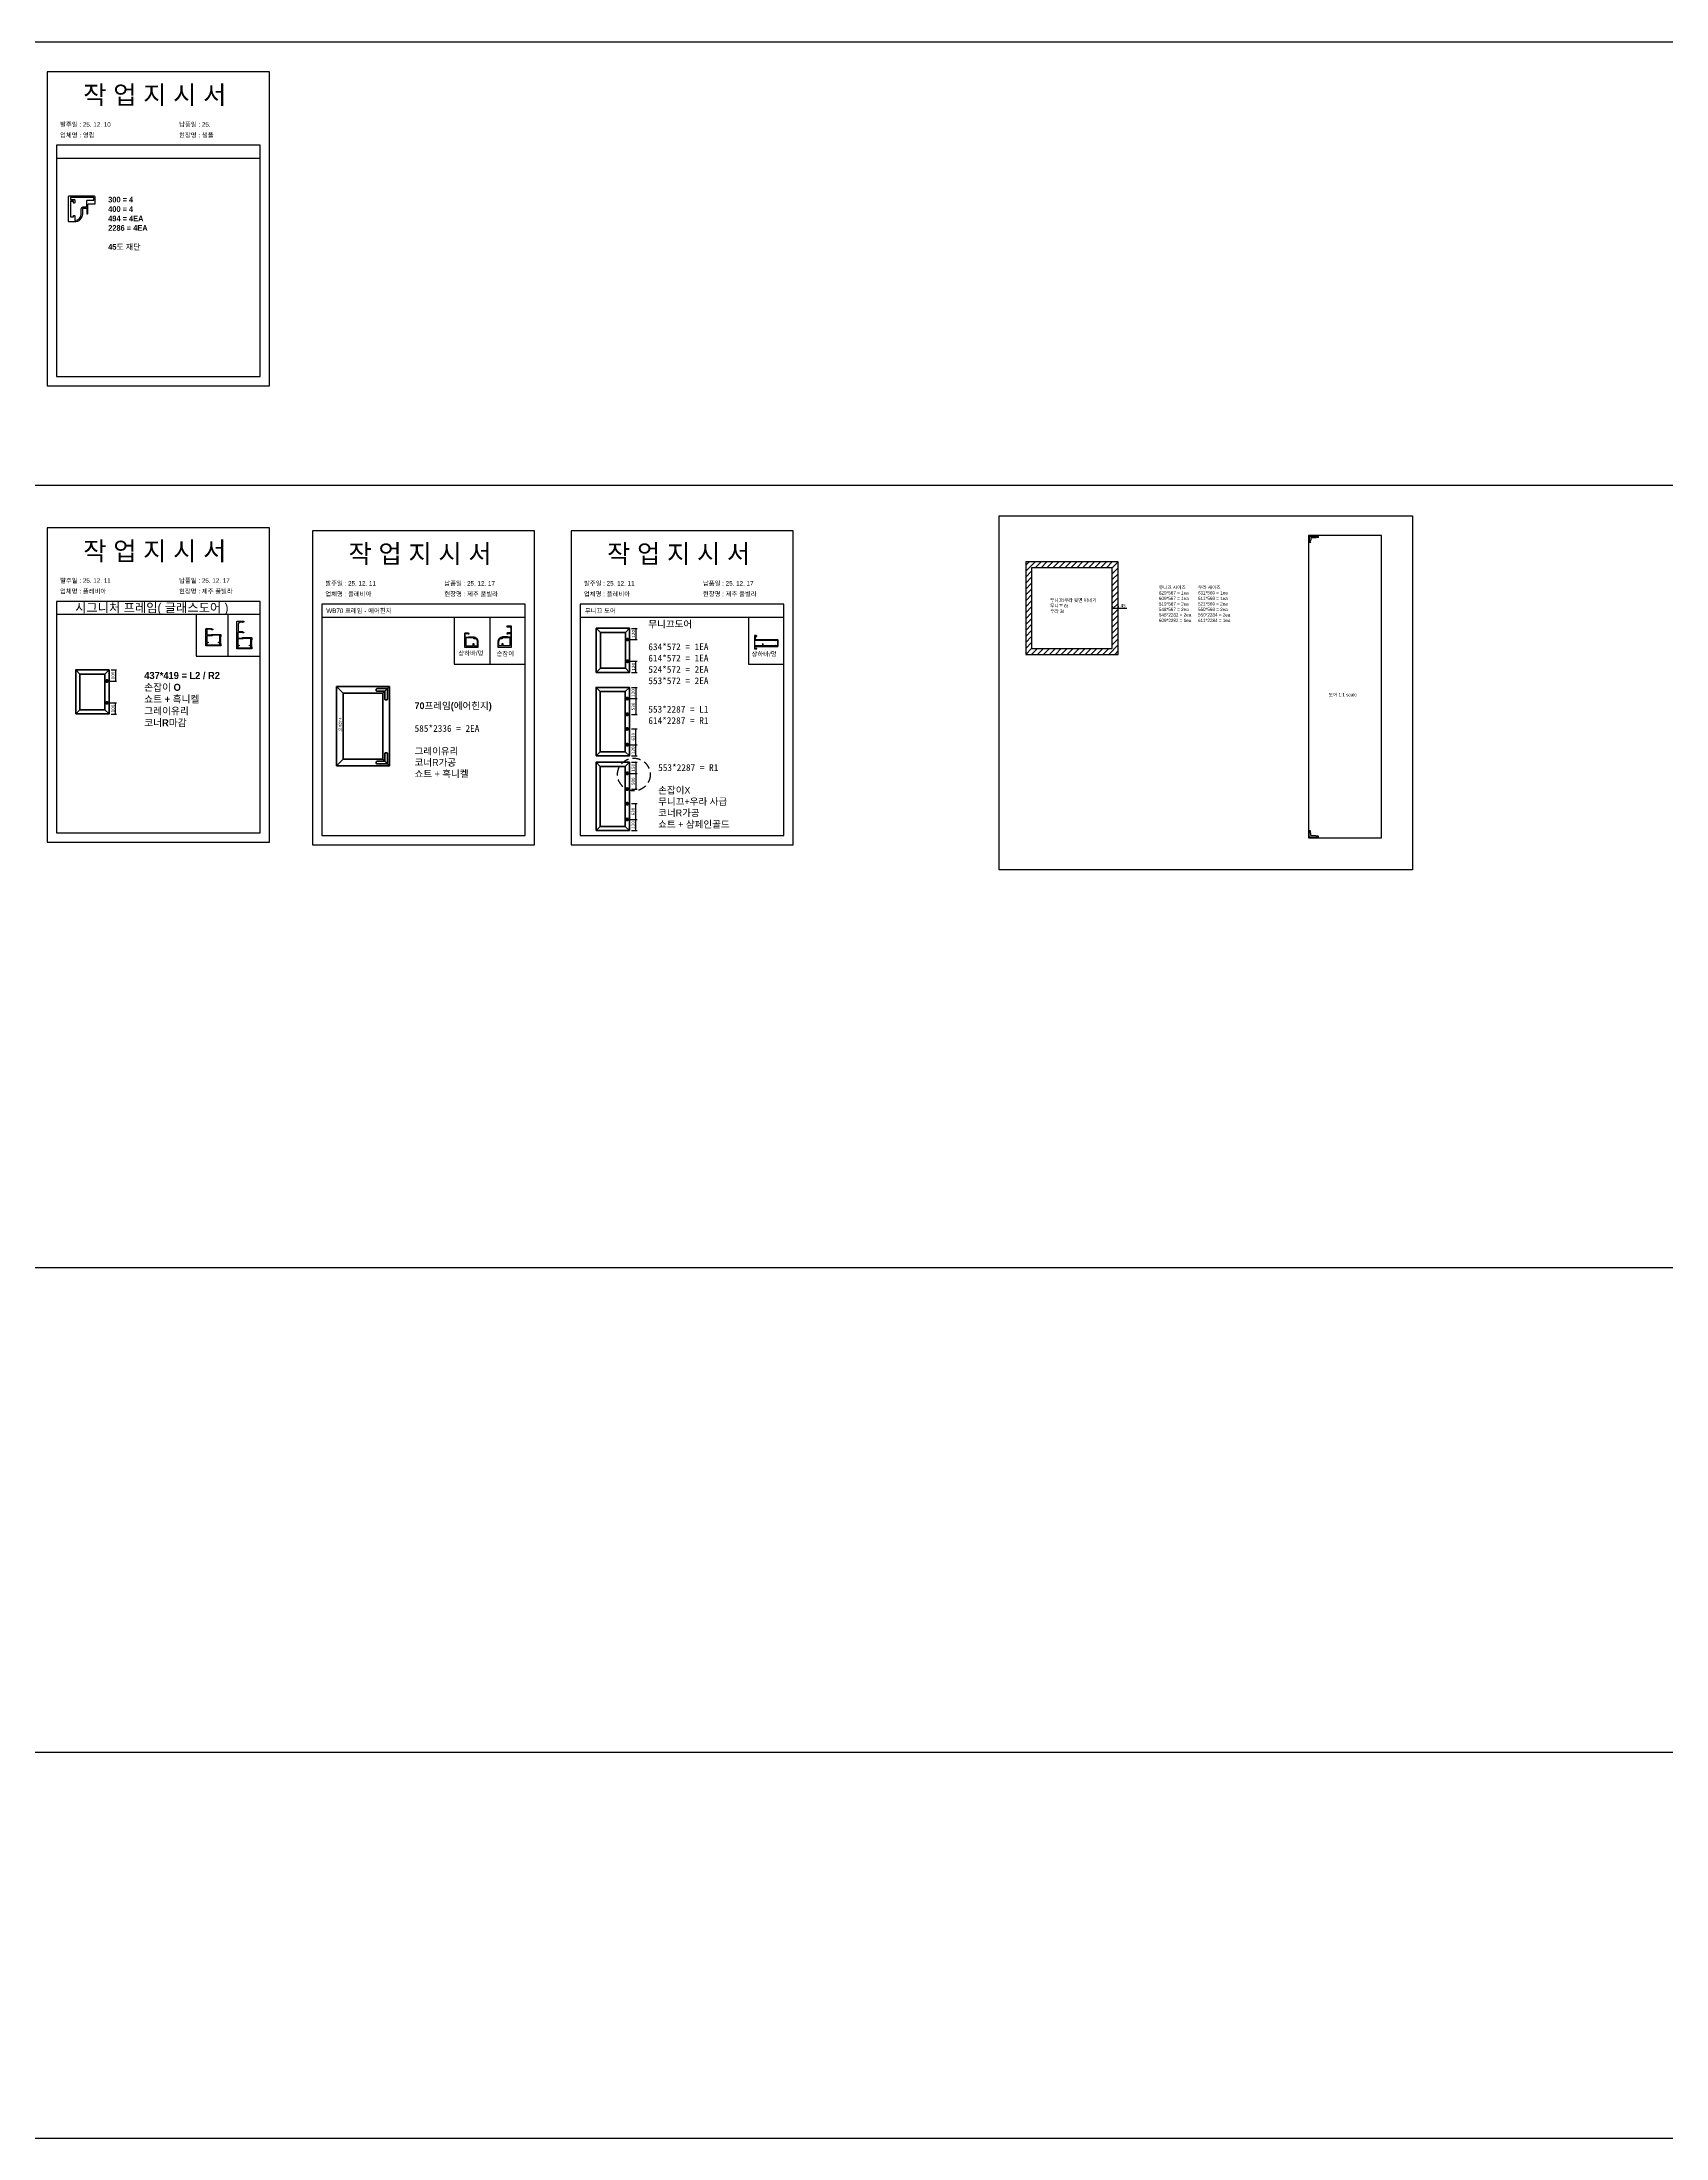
# Model space of a CAD drawing. Header units: millimetres. Extents: x -44117 to 256353, y -2095463 to 65325.
# Drawn here: x 114801 to 127083, y -561227 to -545368 of the extents above; entities that cross this region are included whole.
import ezdxf

# ---------------------------------------------------------------- set-up
doc = ezdxf.new("R2010")
doc.units = ezdxf.units.MM
doc.header["$LTSCALE"] = 10
doc.linetypes.add('CENTER', pattern=[50.8, 31.75, -6.35, 6.35, -6.35])
doc.linetypes.add('HIDDEN', pattern=[9.525, 6.35, -3.175])
doc.layers.add('cen', color=1, linetype='CENTER')
doc.layers.add('hid', color=8, linetype='HIDDEN')
doc.layers.add('Layer1', color=7, linetype='Continuous', lineweight=70)
doc.dimstyles.new('ISO-25', dxfattribs={"dimtxt": 2.5, "dimasz": 2.5, "dimexe": 1, "dimexo": 1, "dimtad": 1, "dimtxsty": 'Standard', "dimblk": 'ARCHTICK', "dimcen": 2.5, "dimadec": 0, "dimazin": 0, "dimtfac": 1, "dimtmove": 0, "dimatfit": 3, "dimfxl": 0, "dimarcsym": 0})

# ---------------------------------------------------------------- blocks, each defined once
blk = doc.blocks.new('금형최종')
blk.add_line((533.7, -980.4), (530.2, -980.4))
for points in [[(511.7, -993.6), (511.7, -984.9, 0.414214), (510.7, -983.9), (503.2, -983.9, -0.414214), (502.7, -983.4), (502.7, -975.4, -0.414214), (503.7, -974.4), (535.7, -974.4, -0.414214), (536.7, -975.4), (536.7, -1005.4, -0.414214), (535.7, -1006.4), (528.4, -1006.4, -0.418376), (518.4, -996.6), (518.4, -990.1, 0.414214), (517.9, -989.6), (513.7, -989.6, 0.414214), (513.2, -990.1), (513.2, -996.1, -0.414214), (512.7, -996.6), (512.6, -996.6, -0.366629), (512.1, -996.2), (511.7, -993.6, -0.041311), (511.7, -993.6), (511.7, -989.1)], [(513.2, -980.9), (513.2, -979.9, 0.414214), (512.7, -979.4), (511.2, -979.4), (504.7, -979.4, -0.414214), (504.2, -978.9), (504.2, -976.4, -0.414214), (504.7, -975.9), (511.2, -975.9), (513.7, -975.9), (533.2, -975.9, -0.414214), (533.7, -976.4), (533.7, -978, -0.414214), (533.2, -978.5), (528.9, -978.5, 0.414214), (528.4, -979), (528.4, -982.6, 0.414214), (528.7, -982.9), (529.7, -982.9, 0.414214), (530, -982.6), (530, -980.6, -0.414214), (530.2, -980.4), (533.7, -980.4), (533.7, -1000.4), (533.7, -1000.4), (530.2, -1000.4, -0.414214), (530, -1000.1), (530, -999, 0.414214), (529.7, -998.8), (528.7, -998.8, 0.414214), (528.4, -999), (528.4, -1004.4, -0.431223), (527.9, -1004.9, -0.397406), (520.1, -996.6), (520.1, -990.1, 0.414214), (517.9, -987.9), (513.7, -987.9, -0.414214), (513.2, -987.4), (513.2, -980.9, 0), (513.2, -980.9)]]:
    blk.add_lwpolyline(points, format="xyb")
blk = doc.blocks.new('_ArchTick')
at = {"color": 0, "linetype": 'ByBlock', "const_width": 0.15}
blk.add_lwpolyline([(-0.5, -0.5), (0.5, 0.5)], dxfattribs=at)
blk = doc.blocks.new('*D4219')
at = {"color": 0, "lineweight": -2}
for p, q in [((115324, -550119), (115366, -550119)), ((115356, -550119), (115356, -550204)), ((115308, -550204), (115366, -550204))]:
    blk.add_line(p, q, dxfattribs=at)
at = {"layer": 'Defpoints', "color": 0}
for p in [(115309, -550119), (115293, -550204), (115356, -550204)]:
    blk.add_point(p, dxfattribs=at)
at = {"color": 0, "lineweight": -2, "xscale": 10, "yscale": 10, "zscale": 10}
for p, rotation in [((115356, -550119), 90), ((115356, -550204), 270)]:
    blk.add_blockref('_ArchTick', p, dxfattribs=dict(at, rotation=rotation))
at = {"color": 0, "insert": (115337, -550161), "char_height": 25, "attachment_point": 5, "rotation": 90}
blk.add_mtext('100', dxfattribs=at)
blk = doc.blocks.new('*D4220')
at = {"color": 0, "lineweight": -2}
for p, q in [((115308, -550368), (115366, -550368)), ((115356, -550453), (115356, -550368)), ((115324, -550453), (115366, -550453))]:
    blk.add_line(p, q, dxfattribs=at)
at = {"layer": 'Defpoints', "color": 0}
for p in [(115293, -550368), (115356, -550368), (115309, -550453)]:
    blk.add_point(p, dxfattribs=at)
at = {"color": 0, "lineweight": -2, "xscale": 10, "yscale": 10, "zscale": 10}
for p, rotation in [((115356, -550368), 90), ((115356, -550453), 270)]:
    blk.add_blockref('_ArchTick', p, dxfattribs=dict(at, rotation=rotation))
at = {"color": 0, "insert": (115337, -550411), "char_height": 25, "attachment_point": 5, "rotation": 90}
blk.add_mtext('100', dxfattribs=at)
blk = doc.blocks.new('*D4221')
at = {"color": 0, "lineweight": -2}
for p, q in [((119260, -549805), (119302, -549805)), ((119292, -549805), (119292, -549889)), ((119244, -549889), (119302, -549889))]:
    blk.add_line(p, q, dxfattribs=at)
at = {"layer": 'Defpoints', "color": 0}
for p in [(119245, -549805), (119229, -549889), (119292, -549889)]:
    blk.add_point(p, dxfattribs=at)
at = {"color": 0, "lineweight": -2, "xscale": 10, "yscale": 10, "zscale": 10}
for p, rotation in [((119292, -549805), 90), ((119292, -549889), 270)]:
    blk.add_blockref('_ArchTick', p, dxfattribs=dict(at, rotation=rotation))
at = {"color": 0, "insert": (119274, -549847), "char_height": 25, "attachment_point": 5, "rotation": 90}
blk.add_mtext('120', dxfattribs=at)
blk = doc.blocks.new('*D4222')
at = {"color": 0, "lineweight": -2}
for p, q in [((119244, -550054), (119302, -550054)), ((119292, -550138), (119292, -550054)), ((119260, -550138), (119302, -550138))]:
    blk.add_line(p, q, dxfattribs=at)
at = {"layer": 'Defpoints', "color": 0}
for p in [(119229, -550054), (119292, -550054), (119245, -550138)]:
    blk.add_point(p, dxfattribs=at)
at = {"color": 0, "lineweight": -2, "xscale": 10, "yscale": 10, "zscale": 10}
for p, rotation in [((119292, -550054), 90), ((119292, -550138), 270)]:
    blk.add_blockref('_ArchTick', p, dxfattribs=dict(at, rotation=rotation))
at = {"color": 0, "insert": (119274, -550096), "char_height": 25, "attachment_point": 5, "rotation": 90}
blk.add_mtext('120', dxfattribs=at)
blk = doc.blocks.new('*D4223')
at = {"color": 0, "lineweight": -2}
for p, q in [((119259, -550252), (119301, -550252)), ((119291, -550252), (119291, -550336)), ((119243, -550336), (119301, -550336))]:
    blk.add_line(p, q, dxfattribs=at)
at = {"layer": 'Defpoints', "color": 0}
for p in [(119244, -550252), (119228, -550336), (119291, -550336)]:
    blk.add_point(p, dxfattribs=at)
at = {"color": 0, "lineweight": -2, "xscale": 10, "yscale": 10, "zscale": 10}
for p, rotation in [((119291, -550252), 90), ((119291, -550336), 270)]:
    blk.add_blockref('_ArchTick', p, dxfattribs=dict(at, rotation=rotation))
at = {"color": 0, "insert": (119272, -550294), "char_height": 25, "attachment_point": 5, "rotation": 90}
blk.add_mtext('120', dxfattribs=at)
blk = doc.blocks.new('*D4224')
at = {"color": 0, "lineweight": -2}
for p, q in [((119243, -550685), (119301, -550685)), ((119291, -550769), (119291, -550685)), ((119259, -550769), (119301, -550769))]:
    blk.add_line(p, q, dxfattribs=at)
at = {"layer": 'Defpoints', "color": 0}
for p in [(119228, -550685), (119291, -550685), (119244, -550769)]:
    blk.add_point(p, dxfattribs=at)
at = {"color": 0, "lineweight": -2, "xscale": 10, "yscale": 10, "zscale": 10}
for p, rotation in [((119291, -550685), 90), ((119291, -550769), 270)]:
    blk.add_blockref('_ArchTick', p, dxfattribs=dict(at, rotation=rotation))
at = {"color": 0, "insert": (119272, -550727), "char_height": 25, "attachment_point": 5, "rotation": 90}
blk.add_mtext('120', dxfattribs=at)
blk = doc.blocks.new('*D4225')
at = {"color": 0, "lineweight": -2}
for p, q in [((119259, -550336), (119301, -550336)), ((119291, -550336), (119291, -550456)), ((119259, -550456), (119301, -550456))]:
    blk.add_line(p, q, dxfattribs=at)
at = {"layer": 'Defpoints', "color": 0}
for p in [(119244, -550336), (119244, -550456), (119291, -550456)]:
    blk.add_point(p, dxfattribs=at)
at = {"color": 0, "lineweight": -2, "xscale": 10, "yscale": 10, "zscale": 10}
for p, rotation in [((119291, -550336), 90), ((119291, -550456), 270)]:
    blk.add_blockref('_ArchTick', p, dxfattribs=dict(at, rotation=rotation))
at = {"color": 0, "insert": (119272, -550396), "char_height": 25, "attachment_point": 5, "rotation": 90}
blk.add_mtext('530', dxfattribs=at)
blk = doc.blocks.new('*D4226')
at = {"color": 0, "lineweight": -2}
for p, q in [((119259, -550565), (119301, -550565)), ((119291, -550685), (119291, -550565)), ((119259, -550685), (119301, -550685))]:
    blk.add_line(p, q, dxfattribs=at)
at = {"layer": 'Defpoints', "color": 0}
for p in [(119244, -550565), (119291, -550565), (119244, -550685)]:
    blk.add_point(p, dxfattribs=at)
at = {"color": 0, "lineweight": -2, "xscale": 10, "yscale": 10, "zscale": 10}
for p, rotation in [((119291, -550565), 90), ((119291, -550685), 270)]:
    blk.add_blockref('_ArchTick', p, dxfattribs=dict(at, rotation=rotation))
at = {"color": 0, "insert": (119272, -550625), "char_height": 25, "attachment_point": 5, "rotation": 90}
blk.add_mtext('630', dxfattribs=at)
blk = doc.blocks.new('*D4227')
at = {"color": 0, "lineweight": -2}
for p, q in [((119243, -550902), (119301, -550902)), ((119259, -550817), (119301, -550817)), ((119291, -550817), (119291, -550902))]:
    blk.add_line(p, q, dxfattribs=at)
at = {"layer": 'Defpoints', "color": 0}
for p in [(119228, -550902), (119244, -550817), (119291, -550902)]:
    blk.add_point(p, dxfattribs=at)
at = {"color": 0, "lineweight": -2, "xscale": 10, "yscale": 10, "zscale": 10}
for p, rotation in [((119291, -550817), 90), ((119291, -550902), 270)]:
    blk.add_blockref('_ArchTick', p, dxfattribs=dict(at, rotation=rotation))
at = {"color": 0, "insert": (119272, -550860), "char_height": 25, "attachment_point": 5, "rotation": 90}
blk.add_mtext('150', dxfattribs=at)
blk = doc.blocks.new('*D4228')
at = {"color": 0, "lineweight": -2}
for p, q in [((119243, -551251), (119301, -551251)), ((119259, -551335), (119301, -551335)), ((119291, -551335), (119291, -551251))]:
    blk.add_line(p, q, dxfattribs=at)
at = {"layer": 'Defpoints', "color": 0}
for p in [(119228, -551251), (119244, -551335), (119291, -551251)]:
    blk.add_point(p, dxfattribs=at)
at = {"color": 0, "lineweight": -2, "xscale": 10, "yscale": 10, "zscale": 10}
for p, rotation in [((119291, -551251), 90), ((119291, -551335), 270)]:
    blk.add_blockref('_ArchTick', p, dxfattribs=dict(at, rotation=rotation))
at = {"color": 0, "insert": (119272, -551293), "char_height": 25, "attachment_point": 5, "rotation": 90}
blk.add_mtext('120', dxfattribs=at)
blk = doc.blocks.new('*D4229')
at = {"color": 0, "lineweight": -2}
for p, q in [((119259, -550902), (119301, -550902)), ((119291, -550902), (119291, -551021)), ((119259, -551021), (119301, -551021))]:
    blk.add_line(p, q, dxfattribs=at)
at = {"layer": 'Defpoints', "color": 0}
for p in [(119244, -550902), (119244, -551021), (119291, -551021)]:
    blk.add_point(p, dxfattribs=at)
at = {"color": 0, "lineweight": -2, "xscale": 10, "yscale": 10, "zscale": 10}
for p, rotation in [((119291, -550902), 90), ((119291, -551021), 270)]:
    blk.add_blockref('_ArchTick', p, dxfattribs=dict(at, rotation=rotation))
at = {"color": 0, "insert": (119272, -550962), "char_height": 25, "attachment_point": 5, "rotation": 90}
blk.add_mtext('500', dxfattribs=at)
blk = doc.blocks.new('*D4230')
at = {"color": 0, "lineweight": -2}
for p, q in [((119259, -551131), (119301, -551131)), ((119291, -551251), (119291, -551131)), ((119259, -551251), (119301, -551251))]:
    blk.add_line(p, q, dxfattribs=at)
at = {"layer": 'Defpoints', "color": 0}
for p in [(119244, -551131), (119291, -551131), (119244, -551251)]:
    blk.add_point(p, dxfattribs=at)
at = {"color": 0, "lineweight": -2, "xscale": 10, "yscale": 10, "zscale": 10}
for p, rotation in [((119291, -551131), 90), ((119291, -551251), 270)]:
    blk.add_blockref('_ArchTick', p, dxfattribs=dict(at, rotation=rotation))
at = {"color": 0, "insert": (119272, -551191), "char_height": 25, "attachment_point": 5, "rotation": 90}
blk.add_mtext('630', dxfattribs=at)
blk = doc.blocks.new('*D4231')
at = {"color": 0, "lineweight": -2}
for p, q in [((122895, -549636), (122895, -549641)), ((122895, -549651), (122940, -549651)), ((122940, -549636), (122940, -549641)), ((122940, -549651), (123004, -549651))]:
    blk.add_line(p, q, dxfattribs=at)
at = {"layer": 'Defpoints', "color": 0}
for p in [(122895, -549651), (122940, -549651), (122940, -549651)]:
    blk.add_point(p, dxfattribs=at)
at = {"color": 0, "lineweight": -2, "xscale": 10, "yscale": 10, "zscale": 10, "rotation": 180}
blk.add_blockref('_ArchTick', (122895, -549651), dxfattribs=at)
at = {"color": 0, "lineweight": -2, "xscale": 10, "yscale": 10, "zscale": 10}
blk.add_blockref('_ArchTick', (122940, -549651), dxfattribs=at)
at = {"color": 0, "insert": (122977, -549633), "char_height": 25, "attachment_point": 5}
blk.add_mtext('45', dxfattribs=at)

msp = doc.modelspace()

# ---------------------------------------------------------------- hatches: boundary and pattern name
at = {"true_color": 0x939598}
h = msp.add_hatch(dxfattribs=at)
h.set_pattern_fill('ANSI31', color=252, scale=10)
h.set_pattern_definition([(45, (122240.254, -550001.41), (-22.45064, 22.45064), [])])
h.paths.add_polyline_path([(122240.25381, -550001.40946), (122940.25381, -550001.40946), (122940.25381, -549301.40946), (122240.25381, -549301.40946)])
h.paths.add_polyline_path([(122285.25381, -549956.40946), (122895.25381, -549956.40946), (122895.25381, -549346.40946), (122285.25381, -549346.40946)], flags=16)
h.paths.add_polyline_path([(123507.4615, -549765.64127), (123241.46617, -549765.64127), (123241.46617, -549475.97749), (123507.4615, -549475.97749)], flags=9)

# ---------------------------------------------------------------- linework, layer by layer
at = {"color": 1}
for p, q in [((104015.69829, -545368.20766), (196284.84516, -545368.20766)), ((104015.69829, -545368.20766), (196284.84516, -545368.20766)), ((104015.69829, -548721.40682), (196284.84516, -548721.40682)), ((104015.69829, -548721.40682), (196284.84516, -548721.40682)), ((104015.69829, -554640.08301), (196284.84516, -554640.08301)), ((104015.69829, -554640.08301), (196284.84516, -554640.08301)), ((104015.69829, -558308.12885), (196284.84516, -558308.12885)), ((104015.69829, -558308.12885), (196284.84516, -558308.12885)), ((104015.69829, -561226.68718), (196284.84516, -561226.68718)), ((104015.69829, -561226.68718), (196284.84516, -561226.68718))]:
    msp.add_line(p, q, dxfattribs=at)
for p, q in [((116450.74577, -546149.72808), (114910.74577, -546149.72808)), ((116450.74577, -546249.72808), (114910.74577, -546249.72808)), ((124383.12224, -549110.25618), (124383.12224, -549137.75618)), ((124387.12224, -549106.25618), (124435.12224, -549106.25618)), ((124391.62224, -549141.75618), (124387.12224, -549141.75618)), ((124395.62224, -549118.75618), (124395.62224, -549137.75618)), ((124395.62224, -549118.75618), (124435.12224, -549118.75618)), ((124439.12224, -549114.75618), (124439.12224, -549110.25618)), ((116450.74577, -549600.43596), (114910.74577, -549600.43596)), ((118456.46689, -549621.60051), (116916.46689, -549621.60051)), ((120412.17722, -549621.60051), (118872.17722, -549621.60051)), ((116450.74577, -549700.43596), (114910.74577, -549700.43596)), ((116209.41029, -550015.76352), (116209.41029, -549700.43596)), ((118456.46689, -549721.60051), (116916.46689, -549721.60051)), ((118187.18711, -549721.60051), (118187.18711, -550074.61908)), ((120412.17722, -549721.60051), (118872.17722, -549721.60051)), ((120142.89744, -549721.60051), (120142.89744, -550074.61908)), ((120142.89744, -550074.61908), (120412.17722, -550074.61908)), ((124383.12224, -551381.25618), (124383.12224, -551353.75618)), ((124391.62224, -551349.75618), (124387.12224, -551349.75618)), ((124387.12224, -551385.25618), (124435.12224, -551385.25618)), ((124395.62224, -551372.75618), (124395.62224, -551353.75618)), ((124395.62224, -551372.75618), (124435.12224, -551372.75618)), ((124439.12224, -551376.75618), (124439.12224, -551381.25618))]:
    msp.add_line(p, q)
for points in [[(114840.74577, -547970.55836), (116520.74577, -547970.55836), (116520.74577, -545594.55836), (114840.74577, -545594.55836)], [(122040.68541, -548953.58971), (125164.37468, -548953.58971), (125164.37468, -551632.01626), (122040.68541, -551632.01626)], [(114840.74577, -551421.26624), (116520.74577, -551421.26624), (116520.74577, -549045.26624), (114840.74577, -549045.26624)], [(116846.46689, -551442.43079), (118526.46689, -551442.43079), (118526.46689, -549066.43079), (116846.46689, -549066.43079)], [(118802.17722, -551442.43079), (120482.17722, -551442.43079), (120482.17722, -549066.43079), (118802.17722, -549066.43079)], [(124379.12224, -551389.25618), (124932.12224, -551389.25618), (124932.12224, -549102.25618), (124379.12224, -549102.25618)], [(122240.25381, -550001.40946), (122940.25381, -550001.40946), (122940.25381, -549301.40946), (122240.25381, -549301.40946)], [(122285.25381, -549956.40946), (122895.25381, -549956.40946), (122895.25381, -549346.40946), (122285.25381, -549346.40946)], [(116450.74577, -549700.43596), (115968.0748, -549700.43596), (115968.0748, -550015.76352), (116450.74577, -550015.76352)], [(118456.46689, -549721.60051), (117917.90733, -549721.60051), (117917.90733, -550074.61908), (118456.46689, -550074.61908)]]:
    msp.add_lwpolyline(points, close=True)
for points in [[(114910.74577, -546149.72808), (114910.74577, -547900.55836), (116450.74577, -547900.55836), (116450.74577, -546149.72808)], [(114910.74577, -549600.43596), (114910.74577, -551351.26624), (116450.74577, -551351.26624), (116450.74577, -549600.43596)], [(116916.46689, -549621.60051), (116916.46689, -551372.43079), (118456.46689, -551372.43079), (118456.46689, -549621.60051)], [(118872.17722, -549621.60051), (118872.17722, -551372.43079), (120412.17722, -551372.43079), (120412.17722, -549621.60051)]]:
    msp.add_lwpolyline(points)
at = {"color": 7, "elevation": 0}
for points in [[(116154.08826, -549854.25497), (116154.08826, -549867.15497), (116152.28826, -549868.95497), (116154.08826, -549870.75497), (116152.28826, -549872.55497), (116154.08826, -549874.35497), (116152.28826, -549876.15497), (116154.08826, -549877.95497), (116152.28826, -549879.75497), (116154.08826, -549881.55497), (116152.28826, -549883.35497), (116154.08826, -549885.15497), (116152.28826, -549886.95497), (116154.08826, -549888.75497), (116152.28826, -549890.55497), (116154.08826, -549892.35497), (116152.28826, -549894.15497), (116154.08826, -549895.95497), (116152.28826, -549897.75497), (116154.08826, -549899.55497), (116152.28826, -549901.35497), (116154.08826, -549903.15497), (116152.28826, -549904.95497), (116154.08826, -549906.75497), (116152.28826, -549908.55497), (116154.08826, -549910.35497), (116152.28826, -549912.15497), (116154.08826, -549913.95497), (116152.28826, -549915.75497), (116154.08826, -549917.55497), (116152.28826, -549919.35497), (116154.08826, -549921.15497), (116154.08826, -549934.05497, -0.4142135624), (116151.08826, -549937.05497), (116151.08826, -549937.05497), (116041.88826, -549937.05497, -0.4142135624), (116040.08826, -549935.25497), (116040.08826, -549811.65497, -0.4142135624), (116046.08826, -549805.65497), (116081.79182, -549805.65497), (116092.83807, -549811.741, -0.855700792), (116092.28826, -549815.25497), (116085.08826, -549815.25497, -0.4142135624), (116083.28826, -549813.45497), (116083.28826, -549812.85497, 0.4142135624), (116082.08826, -549811.65497), (116049.08826, -549811.65497, 0.4142135624), (116047.28826, -549813.45497), (116047.28826, -549853.05497, 0.4142135624), (116049.08826, -549854.85497), (116082.08826, -549854.85497, 0.4142135624), (116083.28826, -549853.65497), (116083.28826, -549853.05497, -0.4142135624), (116085.08826, -549851.25497), (116151.08826, -549851.25497, -0.4142135623), (116154.08826, -549854.25497)], [(116315.38406, -549757.84596, -0.2301863539), (116312.23617, -549757.84596, 0.2466321039), (116309.44648, -549757.81318, -0.118515719), (116307.81011, -549758.20658), (116304.54222, -549758.20658, 0.4142135624), (116283.66222, -549779.08658), (116283.66222, -549829.00657), (116316.36579, -549829.00657), (116327.41204, -549835.0926, -0.855700792), (116326.86222, -549838.60657), (116319.66222, -549838.60657, -0.4142135624), (116317.86222, -549836.80657), (116317.86222, -549836.20657, 0.4142135624), (116316.66222, -549835.00657), (116283.66222, -549835.00657, 0.4142135624), (116281.86222, -549836.80657), (116281.86222, -549876.40657, 0.4142135624), (116283.66222, -549878.20657), (116316.66222, -549878.20657, 0.4142135624), (116317.86222, -549877.00657), (116317.86222, -549876.40657, -0.4142135624), (116319.66222, -549874.60657), (116385.66222, -549874.60657, -0.4142135623), (116388.66222, -549877.60657), (116388.66222, -549890.50657), (116386.86222, -549892.30657), (116388.66222, -549894.10657), (116386.86222, -549895.90657), (116388.66222, -549897.70657), (116386.86222, -549899.50657), (116388.66222, -549901.30657), (116386.86222, -549903.10657), (116388.66222, -549904.90657), (116386.86222, -549906.70657), (116388.66222, -549908.50657), (116386.86222, -549910.30657), (116388.66222, -549912.10657), (116386.86222, -549913.90657), (116388.66222, -549915.70657), (116386.86222, -549917.50657), (116388.66222, -549919.30657), (116386.86222, -549921.10657), (116388.66222, -549922.90657), (116386.86222, -549924.70657), (116388.66222, -549926.50657), (116386.86222, -549928.30657), (116388.66222, -549930.10657), (116386.86222, -549931.90657), (116388.66222, -549933.70657), (116386.86222, -549935.50657), (116388.66222, -549937.30657), (116386.86222, -549939.10657), (116388.66222, -549940.90657), (116386.86222, -549942.70657), (116388.66222, -549944.50657), (116388.66222, -549957.40657, -0.4142135624), (116385.66222, -549960.40657), (116385.66222, -549960.40657), (116276.46222, -549960.40657, -0.4142135624), (116274.66222, -549958.60657), (116274.66222, -549754.00658, -0.4142135624), (116277.66222, -549751.00658), (116325.66222, -549751.00658, -0.4142135624), (116328.66222, -549754.00658), (116328.66222, -549755.20658, -0.4142135624), (116325.66222, -549758.20658, -0.1244779229), (116324.23617, -549757.84596, 0.2466321039), (116321.44648, -549757.81318, -0.2404082058), (116318.17375, -549757.81318, 0.2466321039), (116315.38406, -549757.84596), (116315.38406, -549757.84596, -0.2466321039), (116318.17375, -549757.81318)]]:
    msp.add_lwpolyline(points, format="xyb", dxfattribs=at)
at = {"color": 7}
for points in [[(118325.08002, -549792.42227, 0.2301863539), (118327.17861, -549792.42227, -0.2466321039), (118329.03841, -549792.40041, 0.118515719), (118330.12931, -549792.66267), (118332.15715, -549792.66267, -0.4173893777), (118346.22791, -549806.58186), (118346.22791, -549839.86917), (118324.42553, -549839.86917), (118317.06136, -549843.92652, 0.855700792), (118317.42791, -549846.26917), (118322.22791, -549846.26917, 0.4142135624), (118323.42791, -549845.06917), (118323.42791, -549844.66917, -0.4142135624), (118324.22791, -549843.86917), (118346.22791, -549843.86917, -0.4142135624), (118347.42791, -549845.06917), (118347.42791, -549871.46917, -0.4142135624), (118346.22791, -549872.66917), (118324.22791, -549872.66917, -0.4142135624), (118323.42791, -549871.86917), (118323.42791, -549871.46917, 0.4142135624), (118322.22791, -549870.26917), (118285.03804, -549870.26917, 0.0308511276), (118280.5097, -549870.54885, 0.4241230691), (118279.47214, -549871.92745, -0.4043730092), (118278.51448, -549873.29339, 0.022416536), (118275.51669, -549874.0131, -0.4043730092), (118274.04328, -549873.2308, 0.424123069), (118272.49294, -549872.4735, 0.022416536), (118269.44593, -549873.73561, 0.4241230691), (118268.88516, -549875.36737, -0.4043730092), (118268.39647, -549876.96239, 0.022416536), (118265.76781, -549878.57324, -0.4043730092), (118264.12477, -549878.28453, 0.424123069), (118262.41629, -549878.04338, 0.022416536), (118259.90843, -549880.1853, 0.4241230691), (118259.87934, -549881.91048, -0.4043730092), (118259.90746, -549883.57845, 0.022416536), (118257.90524, -549885.92275, -0.4043730092), (118256.2534, -549886.15591, 0.424123069), (118254.55401, -549886.45451, 0.022416536), (118252.83078, -549889.26657, 0.4241230691), (118253.33623, -549890.91629, -0.4043730092), (118253.87841, -549892.49394, 0.022416536), (118252.69861, -549895.34223, -0.4043730092), (118251.19967, -549896.07442, 0.4241230691), (118249.67573, -549896.88355, 0.022416536), (118248.90581, -549900.09048, 0.424123069), (118249.89631, -549901.50327, -0.4043730092), (118250.89947, -549902.83616, 0.022416536), (118250.65759, -549905.90962, -0.4043730092), (118249.45827, -549907.06917), (118249.43804, -549907.06917, 0.4142135624), (118248.23804, -549908.26917), (118248.23804, -549945.06267, 0.4142135624), (118250.23804, -549947.06267), (118350.22791, -549947.06267, 0.4142135624), (118352.22791, -549945.06267), (118352.22791, -549789.86267, 0.4142135624), (118350.22791, -549787.86267), (118318.22791, -549787.86267, 0.4142135624), (118316.22791, -549789.86267), (118316.22791, -549790.66267, 0.4142135624), (118318.22791, -549792.66267, 0.1244779229), (118319.17861, -549792.42227, -0.2466321039), (118321.03841, -549792.40041, 0.2404082058), (118323.22022, -549792.40041, -0.2466321039), (118325.08002, -549792.42227)], [(118281.42791, -549876.66917), (118281.42791, -549883.86917), (118265.39319, -549883.86917, 0.2205202393), (118254.63804, -549907.06917), (118254.63804, -549935.06917), (118282.22791, -549935.06917), (118282.22791, -549919.86917, -0.4142135624), (118283.02791, -549919.06917), (118286.62791, -549919.06917, -0.4142135624), (118287.42791, -549919.86917), (118287.42791, -549935.06917), (118342.22791, -549935.06917), (118342.22791, -549876.66917), (118281.42791, -549876.66917)], [(118281.42791, -549876.66917), (118281.42791, -549883.86917), (118265.39319, -549883.86917, 0.2205202393), (118254.63804, -549907.06917), (118254.63804, -549935.06917), (118282.22791, -549935.06917), (118282.22791, -549919.86917, -0.4142135624), (118283.02791, -549919.06917), (118286.62791, -549919.06917, -0.4142135624), (118287.42791, -549919.86917), (118287.42791, -549935.06917), (118342.22791, -549935.06917), (118342.22791, -549876.66917), (118281.42791, -549876.66917)]]:
    msp.add_lwpolyline(points, format="xyb", close=True, dxfattribs=at)
for points in [[(116047.28826, -549862.65497), (116047.28826, -549908.85497), (116056.28826, -549908.85497, -0.4142135624), (116058.08826, -549910.65497), (116058.08826, -549911.85497, -0.4142135624), (116056.28826, -549913.65497), (116047.28826, -549913.65497), (116047.28826, -549926.85497, 0.4142135624), (116049.08826, -549928.65497), (116144.78826, -549928.65497, 0.4142135624), (116146.58826, -549926.85497), (116146.58826, -549915.45497, 0.4142135624), (116144.78826, -549913.65497), (116137.58826, -549913.65497, -0.4142135624), (116135.78826, -549911.85497), (116135.78826, -549910.65497, -0.4142135624), (116137.58826, -549908.85497), (116144.78826, -549908.85497, 0.4142135624), (116146.58826, -549907.05497), (116146.58826, -549859.05497, 0.4142135624), (116144.78826, -549857.25497), (116090.48826, -549857.25497, 0.4142135624), (116089.28826, -549858.45497), (116089.28826, -549859.05497, -0.414213547), (116087.48826, -549860.85497), (116049.09054, -549860.85497, 0.4145851533), (116047.28826, -549862.65497)], [(116281.86222, -549886.00657), (116281.86222, -549932.20657), (116290.86222, -549932.20657, -0.4142135624), (116292.66222, -549934.00657), (116292.66222, -549935.20657, -0.4142135624), (116290.86222, -549937.00657), (116281.86222, -549937.00657), (116281.86222, -549950.20657, 0.4142135624), (116283.66222, -549952.00657), (116379.36222, -549952.00657, 0.4142135624), (116381.16222, -549950.20657), (116381.16222, -549938.80657, 0.4142135624), (116379.36222, -549937.00657), (116372.16222, -549937.00657, -0.4142135624), (116370.36222, -549935.20657), (116370.36222, -549934.00657, -0.4142135624), (116372.16222, -549932.20657), (116379.36222, -549932.20657, 0.4142135624), (116381.16222, -549930.40657), (116381.16222, -549882.40657, 0.4142135624), (116379.36222, -549880.60657), (116325.06222, -549880.60657, 0.4142135624), (116323.86222, -549881.80657), (116323.86222, -549882.40657, -0.414213547), (116322.06222, -549884.20657), (116283.66451, -549884.20658, 0.4145851533), (116281.86222, -549886.00657)]]:
    msp.add_lwpolyline(points, format="xyb", dxfattribs=at)
for points in [[(117998.82784, -549948.16581), (118098.81771, -549948.16581, 0.4142135624), (118100.81771, -549946.16581), (118100.81771, -549909.37231, 0.4142135624), (118099.61771, -549908.17231), (118099.59748, -549908.17231, -0.4043730092), (118098.39816, -549907.01276, 0.022416536), (118098.15627, -549903.9393, -0.4043730092), (118099.15943, -549902.60641, 0.424123069), (118100.14993, -549901.19361, 0.022416536), (118099.38002, -549897.98668, 0.424123069), (118097.85608, -549897.17756, -0.4043730092), (118096.35714, -549896.44537, 0.022416536), (118095.17734, -549893.59708, -0.4043730092), (118095.71951, -549892.01943, 0.424123069), (118096.22496, -549890.3697, 0.022416536), (118094.50173, -549887.55765, 0.424123069), (118092.80235, -549887.25904, -0.4043730092), (118091.15051, -549887.02589, 0.022416536), (118089.14828, -549884.68158, -0.4043730092), (118089.1764, -549883.01361, 0.4241230691), (118089.14732, -549881.28844, 0.022416536), (118086.63946, -549879.14652, 0.424123069), (118084.93097, -549879.38767, -0.4043730092), (118083.28793, -549879.67637, 0.022416536), (118080.65927, -549878.06553, -0.4043730092), (118080.17059, -549876.4705, 0.424123069), (118079.60982, -549874.83875, 0.022416536), (118076.56281, -549873.57664, 0.4241230691), (118075.01246, -549874.33394, -0.4043730092), (118073.53905, -549875.11624, 0.022416536), (118070.54127, -549874.39653, -0.4043730092), (118069.58361, -549873.03059, 0.424123069), (118068.54605, -549871.65198, 0.0308511276), (118064.01771, -549871.37231), (118026.82784, -549871.37231, 0.4142135624), (118025.62784, -549872.57231), (118025.62784, -549872.97231, -0.4142135624), (118024.82784, -549873.77231), (118002.82784, -549873.77231, -0.4142135624), (118001.62784, -549872.57231), (118001.62784, -549846.17231, -0.4142135624), (118002.82784, -549844.97231), (118024.82784, -549844.97231, -0.4142135624), (118025.62784, -549845.77231), (118025.62784, -549846.17231, 0.4142135624), (118026.82784, -549847.37231), (118031.62784, -549847.37231, 0.855700792), (118031.99438, -549845.02966), (118024.63022, -549840.97231), (118000.82784, -549840.97231, 0.4142135624), (117996.82784, -549844.97231), (117996.82784, -549946.16581, 0.4142135623), (117998.82784, -549948.16581)], [(118067.62784, -549884.97231), (118067.62784, -549877.77231), (118006.82784, -549877.77231), (118006.82784, -549936.17231), (118061.62784, -549936.17231), (118061.62784, -549920.97231, -0.4142135624), (118062.42784, -549920.17231), (118066.02784, -549920.17231, -0.4142135624), (118066.82784, -549920.97231), (118066.82784, -549936.17231), (118094.41771, -549936.17231), (118094.41771, -549908.17231, 0.2205202393), (118083.66255, -549884.97231), (118067.62784, -549884.97231)], [(120348.67776, -549894.74183), (120348.67776, -549896.74183, 1), (120351.87776, -549896.74183), (120351.87776, -549894.74183), (120363.47776, -549894.74183, -0.4142135624), (120364.27776, -549895.54183), (120364.27776, -549937.14183, -0.4142135624), (120363.47776, -549937.94183), (120351.87776, -549937.94183), (120351.87776, -549935.94183, 1), (120348.67776, -549935.94183), (120348.67776, -549937.94183), (120254.27776, -549937.94183), (120254.27776, -549923.94183, 1), (120250.27776, -549923.94183), (120250.27776, -549937.94183), (120193.07776, -549937.94183, -0.4142135624), (120192.27776, -549937.14183), (120192.27776, -549895.54183, -0.4142135624), (120193.07776, -549894.74183), (120348.67776, -549894.74183)]]:
    msp.add_lwpolyline(points, format="xyb", close=True)
msp.add_lwpolyline([(120202.27776, -549865.54183), (120207.07776, -549865.54183, 0.855700792), (120207.44431, -549863.19918), (120198.62813, -549858.34183), (120192.27776, -549858.34183, 0.4142135624), (120188.27776, -549862.34183), (120188.27776, -549956.34183, 0.4142135624), (120192.27776, -549960.34183), (120204.67776, -549960.34183, 0.4142135624), (120206.27776, -549958.74183, 0.4142135624), (120204.67776, -549957.14183), (120194.27776, -549957.14183, -0.4142135624), (120192.27776, -549955.14183), (120192.27776, -549942.74183, -0.4142135624), (120193.07776, -549941.94183), (120364.27776, -549941.94183, 0.4142135624), (120368.27776, -549937.94183), (120368.27776, -549894.74183, 0.4142135624), (120364.27776, -549890.74183), (120197.07776, -549890.74183, -0.4142135624), (120196.27776, -549889.94183), (120196.27776, -549867.54183, -0.4142135624), (120198.27776, -549865.54183), (120206.67776, -549865.54183)], format="xyb")
for centre, radius in [((124389.62224, -549151.75618), 4), ((124389.62224, -549151.75618), 2), ((124449.12224, -549112.75618), 4), ((124449.12224, -549112.75618), 2), ((124389.62224, -551339.75618), 4), ((124389.62224, -551339.75618), 2), ((124449.12224, -551378.75618), 4), ((124449.12224, -551378.75618), 2)]:
    msp.add_circle(centre, radius)
at = {"color": 1, "linetype": 'HIDDEN'}
msp.add_circle((119277.19954, -550910.7593), 123.53824, dxfattribs=at)
for centre, start, end in [((124387.12224, -549110.25618), 135, 180), ((124387.12224, -549137.75618), 180, 270), ((124387.12224, -549110.25618), 90, 135), ((124391.62224, -549137.75618), 270, 0), ((124435.12224, -549110.25618), 0, 90), ((124435.12224, -549114.75618), 270, 0), ((124387.12224, -551353.75618), 90, 180), ((124387.12224, -551381.25618), 180, 225), ((124387.12224, -551381.25618), 225, 270), ((124391.62224, -551353.75618), 0, 90), ((124435.12224, -551376.75618), 0, 90), ((124435.12224, -551381.25618), 270, 0)]:
    msp.add_arc(centre, 4, start, end)
at = {"layer": 'cen'}
for p, q in [((124382.62224, -549151.75618), (124396.62224, -549151.75618)), ((124389.62224, -549144.75618), (124389.62224, -549158.75618)), ((124442.12224, -549112.75618), (124456.12224, -549112.75618)), ((124449.12224, -549105.75618), (124449.12224, -549119.75618)), ((124382.62224, -551339.75618), (124396.62224, -551339.75618)), ((124389.62224, -551346.75618), (124389.62224, -551332.75618)), ((124442.12224, -551378.75618), (124456.12224, -551378.75618)), ((124449.12224, -551385.75618), (124449.12224, -551371.75618))]:
    msp.add_line(p, q, dxfattribs=at)
at = {"layer": 'hid'}
for p, q in [((124391.62224, -549106.25618), (124387.12224, -549106.25618)), ((124391.62224, -551385.25618), (124387.12224, -551385.25618))]:
    msp.add_line(p, q, dxfattribs=at)
for centre, start, end in [((124387.12224, -549110.25618), 90, 135), ((124387.12224, -551381.25618), 225, 270)]:
    msp.add_arc(centre, 4, start, end, dxfattribs=at)
at = {"layer": 'Layer1'}
for p, q in [((119024.36621, -549836.12648), (118992.81037, -549804.57065)), ((119213.70122, -549836.12648), (119245.25705, -549804.57065)), ((119229.14119, -549875.96523), (119229.14119, -549902.1983)), ((115088.10327, -550150.68235), (115056.54743, -550119.12651)), ((115277.43828, -550150.68235), (115308.99411, -550119.12651)), ((118992.81037, -550138.21459), (119024.36621, -550106.65875)), ((119245.25705, -550138.21459), (119213.70122, -550106.65875)), ((119213.70122, -550106.65875), (119245.25705, -550138.21459)), ((119229.14119, -550066.82001), (119229.14119, -550040.58694)), ((115292.87825, -550190.52109), (115292.87825, -550216.75416)), ((117079.16872, -550295.71832), (117029.16872, -550245.71832)), ((117379.16872, -550295.71832), (117429.16872, -550245.71832)), ((117429.16872, -550245.71832), (117379.16872, -550295.71832)), ((119022.74437, -550283.10432), (118991.18854, -550251.54849)), ((119212.07938, -550283.10432), (119243.63522, -550251.54849)), ((115056.54743, -550452.77045), (115088.10327, -550421.21462)), ((115308.99411, -550452.77045), (115277.43828, -550421.21462)), ((115277.43828, -550421.21462), (115308.99411, -550452.77045)), ((115292.87825, -550381.37587), (115292.87825, -550355.1428)), ((119227.51936, -550322.94306), (119227.51936, -550349.17614)), ((119227.51936, -550442.55342), (119227.51936, -550468.7865)), ((119227.51936, -550578.42799), (119227.51936, -550552.19492)), ((118991.18854, -550769.43293), (119022.74437, -550737.87709)), ((119243.63522, -550769.43293), (119212.07938, -550737.87709)), ((119212.07938, -550737.87709), (119243.63522, -550769.43293)), ((119227.51936, -550698.03835), (119227.51936, -550671.80528)), ((117079.16872, -550795.71832), (117029.16872, -550845.71832)), ((117429.16872, -550845.71832), (117379.16872, -550795.71832)), ((119022.74437, -550848.80051), (118991.18854, -550817.24468)), ((119212.07938, -550848.80051), (119243.63522, -550817.24468)), ((119227.51936, -550888.63925), (119227.51936, -550914.87233)), ((119227.51936, -551008.24961), (119227.51936, -551034.48269)), ((119227.51936, -551144.12418), (119227.51936, -551117.89111)), ((119227.51936, -551263.73454), (119227.51936, -551237.50147)), ((118991.18854, -551335.12912), (119022.74437, -551303.57328)), ((119243.63522, -551335.12912), (119212.07938, -551303.57328)), ((119212.07938, -551303.57328), (119243.63522, -551335.12912))]:
    msp.add_line(p, q, dxfattribs=at)
for points in [[(118992.81037, -550138.21459), (119245.25705, -550138.21459), (119245.25705, -549804.57065), (118992.81037, -549804.57065)], [(119024.36621, -550106.65875), (119213.70122, -550106.65875), (119213.70122, -549836.12648), (119024.36621, -549836.12648)], [(119242.25773, -549889.08176), (119216.02466, -549889.08176)], [(115056.54743, -550452.77045), (115308.99411, -550452.77045), (115308.99411, -550119.12651), (115056.54743, -550119.12651)], [(119242.25773, -550053.70348), (119216.02466, -550053.70348)], [(115088.10327, -550421.21462), (115277.43828, -550421.21462), (115277.43828, -550150.68235), (115088.10327, -550150.68235)], [(115305.99479, -550203.63763), (115279.76171, -550203.63763)], [(117029.16872, -550845.71832), (117429.16872, -550845.71832), (117429.16872, -550245.71832), (117029.16872, -550245.71832)], [(118991.18854, -550769.43293), (119243.63522, -550769.43293), (119243.63522, -550251.54849), (118991.18854, -550251.54849)], [(119022.74437, -550737.87709), (119212.07938, -550737.87709), (119212.07938, -550283.10432), (119022.74437, -550283.10432)], [(115305.99479, -550368.25934), (115279.76171, -550368.25934)], [(117079.16872, -550795.71832), (117379.16872, -550795.71832), (117379.16872, -550295.71832), (117079.16872, -550295.71832)], [(119240.6359, -550336.0596), (119214.40282, -550336.0596)], [(119240.6359, -550455.66996), (119214.40282, -550455.66996)], [(119240.6359, -550565.31145), (119214.40282, -550565.31145)], [(119240.6359, -550684.92182), (119214.40282, -550684.92182)], [(118991.18854, -551335.12912), (119243.63522, -551335.12912), (119243.63522, -550817.24468), (118991.18854, -550817.24468)], [(119022.74437, -551303.57328), (119212.07938, -551303.57328), (119212.07938, -550848.80051), (119022.74437, -550848.80051)], [(119240.6359, -550901.75579), (119214.40282, -550901.75579)], [(119240.6359, -551021.36615), (119214.40282, -551021.36615)], [(119240.6359, -551131.00764), (119214.40282, -551131.00764)], [(119240.6359, -551250.618), (119214.40282, -551250.618)]]:
    msp.add_lwpolyline(points, close=True, dxfattribs=at)
for points in [[(117409.16872, -550345.71832), (117399.16872, -550345.71832, -0.4142135624), (117394.16872, -550340.71832), (117394.16872, -550280.71832), (117334.16872, -550280.71832, -0.4142135624), (117329.16872, -550275.71832), (117329.16872, -550265.71832, -0.4142135624), (117334.16872, -550260.71832), (117414.16872, -550260.71832), (117414.16872, -550340.71832, -0.4142135624)], [(117409.16872, -550745.71832), (117399.16872, -550745.71832, 0.4142135624), (117394.16872, -550750.71832), (117394.16872, -550810.71832), (117334.16872, -550810.71832, 0.4142135624), (117329.16872, -550815.71832), (117329.16872, -550825.71832, 0.4142135624), (117334.16872, -550830.71832), (117414.16872, -550830.71832), (117414.16872, -550750.71832, 0.4142135624)]]:
    msp.add_lwpolyline(points, format="xyb", close=True, dxfattribs=at)
for centre in [(119229.14119, -549889.08176), (119229.14119, -550053.70348), (115292.87825, -550203.63763), (115292.87825, -550368.25934), (119227.51936, -550336.0596), (119227.51936, -550455.66996), (119227.51936, -550565.31145), (119227.51936, -550684.92182), (119227.51936, -550901.75579), (119227.51936, -551021.36615), (119227.51936, -551131.00764), (119227.51936, -551250.618)]:
    msp.add_circle(centre, 8.74436, dxfattribs=at)

# ---------------------------------------------------------------- block references
at = {"xscale": -6, "yscale": 6, "zscale": 6}
msp.add_blockref('금형최종', (118219.32437, -540689.47465), dxfattribs=at)

# ---------------------------------------------------------------- texts
at = {"attachment_point": 1}
for s, width, gutter_width, heights, insert, char_height in [('{\\fGulim|b0|i0|c129|p50;작 업 지 시 서}', 3307.3198183, 12.5, [-155.84554], (115113.55238, -545698.72087), 140), ('{\\fGulim|b0|i0|c129|p50;발주일 : 25. 12. 10}', 3307.3198183, 12.5, [34.50412], (114938.34302, -545975.44129), 34.3), ('{\\fGulim|b0|i0|c129|p50;납품일 : 25. }', 3307.3198183, 12.5, [37.67976], (115838.32101, -545975.44129), 34.3), ('{\\fGulim|b0|i0|c129|p50;업체명 : 영림}', 3307.3198183, 12.5, [36.11279], (114938.34302, -546056.09747), 34.3), ('{\\fGulim|b0|i0|c129|p50;현장명 : 샘플}', 3307.3198183, 12.5, [38.2735], (115838.32101, -546056.09747), 34.3), ('{\\fGulim|b1|i0|c129|p50;300 = 4\\P400 = 4\\P494 = 4EA \\P2286 = 4EA\\P\\P45도 재단}', 2557.5752439, 10.43787, [1422.79424], (115301.86967, -546539.48142), 42.9622812), ('{\\fGulim|b0|i0|c129|p50;작 업 지 시 서}', 3307.3198183, 12.5, [-155.84554], (115113.55238, -549149.42875), 140), ('{\\fGulim|b0|i0|c129|p50;작 업 지 시 서}', 3307.3198183, 12.5, [-155.84554], (117119.27349, -549170.5933), 140), ('{\\fGulim|b0|i0|c129|p50;작 업 지 시 서}', 3307.3198183, 12.5, [-155.84554], (119074.98383, -549170.5933), 140), ('{\\fGulim|b0|i0|c129|p50;발주일 : 25. 12. 11}', 3307.3198183, 12.5, [34.50412], (114938.34302, -549426.14917), 34.3), ('{\\fGulim|b0|i0|c129|p50;납품일 : 25. 12. 17}', 3307.3198183, 12.5, [37.67976], (115838.32101, -549426.14917), 34.3), ('{\\fGulim|b0|i0|c129|p50;발주일 : 25. 12. 11}', 3307.3198183, 12.5, [34.50412], (116944.06414, -549447.31372), 34.3), ('{\\fGulim|b0|i0|c129|p50;납품일 : 25. 12. 17}', 3307.3198183, 12.5, [37.67976], (117844.04212, -549447.31372), 34.3), ('{\\fGulim|b0|i0|c129|p50;발주일 : 25. 12. 11}', 3307.3198183, 12.5, [34.50412], (118899.77447, -549447.31372), 34.3), ('{\\fGulim|b0|i0|c129|p50;납품일 : 25. 12. 17}', 3307.3198183, 12.5, [37.67976], (119799.75246, -549447.31372), 34.3), ('{\\fGulim|b0|i0|c129|p50;무니끄 사이즈\\P629*567 = 1ea\\P609*567 = 1ea\\P519*567 = 2ea\\P548*567 = 2ea\\P548*2282 = 2ea\\P609*2282 = 1ea', 32019.4423017, 125, [-277.16378], (123247.71617, -549482.22749), 25), ('{\\fGulim|b0|i0|c129|p50;우라 사이즈\\P631*569 = 1ea\\P611*569 = 1ea\\P521*569 = 2ea\\P550*569 = 2ea\\P550*2284 = 2ea\\P611*2284 = 1ea}', 32019.4423017, 125, [-277.13049], (123543.23638, -549482.22749), 25), ('{\\fGulim|b0|i0|c129|p50;업체명 : 플레비아}', 3307.3198183, 12.5, [36.11279], (114938.34302, -549506.80535), 34.3), ('{\\fGulim|b0|i0|c129|p50;시그니처 프레임( 글래스도어 )}', 6570.6870665, 24.83388, [71.74566], (115051.57675, -549614.52394), 68.1441707), ('{\\fGulim|b0|i0|c129|p50;현장명 : 제주 풀빌라}', 3307.3198183, 12.5, [38.2735], (115838.32101, -549506.80535), 34.3), ('{\\fGulim|b0|i0|c129|p50;업체명 : 플레비아}', 3307.3198183, 12.5, [36.11279], (116944.06414, -549527.9699), 34.3), ('{\\fGulim|b0|i0|c129|p50;WB70 프레임 - 에어힌지}', 3307.3198183, 12.5, [-38.22783], (116951.10634, -549654.636), 34.3), ('{\\fGulim|b0|i0|c129|p50;현장명 : 제주 풀빌라}', 3307.3198183, 12.5, [38.2735], (117844.04212, -549527.9699), 34.3), ('{\\fGulim|b0|i0|c129|p50;업체명 : 플레비아}', 3307.3198183, 12.5, [36.11279], (118899.77447, -549527.9699), 34.3), ('{\\fGulim|b0|i0|c129|p50;무니끄 도어}', 3307.3198183, 12.5, [-38.18216], (118906.81668, -549654.636), 34.3), ('{\\fGulim|b0|i0|c129|p50;현장명 : 제주 풀빌라}', 3307.3198183, 12.5, [38.2735], (119799.75246, -549527.9699), 34.3), ('{\\fGulim|b0|i0|c129|p50;무니끄/우라 뒷면 따내기\\P무니끄 6t\\P우라 3t}', 32019.4423017, 125, [-114.65823], (122424.99543, -549579.82271), 25), ('{\\fGulim|b1|i0|c129|p50;무니끄도어}\\P\\P634*572 = 1EA\\P614*572 = 1EA\\P524*572 = 2EA\\P553*572 = 2EA', 3307.3198183, 12.5, [-482.51389], (119386.50599, -549746.76627), 51.45), ('{\\fGulim|b0|i0|c129|p50;상하바/멍}', 3307.3198183, 12.5, [-41.60759], (117949.63467, -549976.16196), 34.3), ('{\\fGulim|b0|i0|c129|p50;손잡이}', 3307.3198183, 12.5, [-38.18216], (118238.70981, -549978.64873), 34.3), ('{\\fGulim|b0|i0|c129|p50;상하바/멍}', 3307.3198183, 12.5, [-41.60759], (120167.1977, -549982.05955), 34.3), ('{\\fGulim|b1|i0|c129|p50;437*419 = L2 / R2\\P손잡이 O\\P쇼트 + 흑니켈\\P그레이유리\\P코너R마감}', 3452.1381003, 13.04734, [-429.97799], (115574.77146, -550134.50854), 53.7028516), ('{\\fGulim|b1|i0|c129|p50;70프레임(에어힌지)}\\P\\P585*2336 = 2EA\\P\\P{\\fGulim|b0|i0|c129|p50;그레이유리\\P코너R가공\\P쇼트 + 흑니켈}', 3307.3198183, 12.5, [-582.35311], (117618.9158, -550364.7735), 51.45), ('{\\fGulim|b1|i0|c129|p50;}553*2287 = L1\\P614*2287 = R1', 3307.3198183, 12.5, [-137.2], (119386.50599, -550391.28367), 51.45), ('{\\fGulim|b0|i0|c129|p50;도어 1:1 scale}', 32019.4423017, 125, [-27.82956], (124532.23339, -550294.24328), 25), ('{\\fGulim|b0|i0|c129|p50;손\\P잡\\P이}', 291.2862081, 12.5, [-105.28252], (117041.60903, -550482.52338), 23.205), ('{\\fGulim|b1|i0|c129|p50;}553*2287 = R1\\P\\P{\\fGulim|b0|i0|c129|p50;손잡이X\\P무니끄+우라 사급\\P코너R가공\\P쇼트 + 샴페인골드}', 3307.3198183, 12.5, [-493.07963], (119461.11042, -550832.4229), 51.45)]:
    msp.add_mtext_dynamic_manual_height_columns(s, width=width, gutter_width=gutter_width, heights=heights, dxfattribs=dict(at, insert=insert, char_height=char_height))

# ---------------------------------------------------------------- dimensions: what is measured, and where the dimension line sits
dim = msp.add_linear_dim(base=(122940.25381, -549651.40946), p1=(122895.25381, -549651.40946), p2=(122940.25381, -549651.40946), dimstyle='ISO-25', override={"dimscale": 10, "dimasz": 1, "dimexo": 1.5})
dim.commit()
dim.dimension.update_dxf_attribs({"geometry": '*D4231', "text_midpoint": (122977.33714, -549632.65946)})
for base, p1, p2, angle, text, picture, middle in [((119292.35589, -549889.08176), (119245.25705, -549804.57065), (119229.14119, -549889.08176), 90, '120', '*D4221', (119273.60589, -549846.82621)), ((115356.09295, -550203.63763), (115308.99411, -550119.12651), (115292.87825, -550203.63763), 90, '100', '*D4219', (115337.34295, -550161.38207)), ((119292.35589, -550053.70348), (119245.25705, -550138.21459), (119229.14119, -550053.70348), 270, '120', '*D4222', (119273.60589, -550095.95903)), ((119290.73406, -550336.0596), (119243.63522, -550251.54849), (119227.51936, -550336.0596), 90, '120', '*D4223', (119271.98406, -550293.80404)), ((115356.09295, -550368.25934), (115308.99411, -550452.77045), (115292.87825, -550368.25934), 270, '100', '*D4220', (115337.34295, -550410.51489)), ((119290.73406, -550455.66996), (119243.63522, -550336.0596), (119243.63522, -550455.66996), 90, '530', '*D4225', (119271.98406, -550395.86478)), ((119290.73406, -550565.31145), (119243.63522, -550684.92182), (119243.63522, -550565.31145), 90, '630', '*D4226', (119271.98406, -550625.11663)), ((119290.73406, -550684.92182), (119243.63522, -550769.43293), (119227.51936, -550684.92182), 270, '120', '*D4224', (119271.98406, -550727.17737)), ((119290.73406, -550901.75579), (119243.63522, -550817.24468), (119227.51936, -550901.75579), 90, '150', '*D4227', (119271.98406, -550859.50023)), ((119290.73406, -551021.36615), (119243.63522, -550901.75579), (119243.63522, -551021.36615), 90, '500', '*D4229', (119271.98406, -550961.56097)), ((119290.73406, -551131.00764), (119243.63522, -551250.618), (119243.63522, -551131.00764), 90, '630', '*D4230', (119271.98406, -551190.81282)), ((119290.73406, -551250.618), (119243.63522, -551335.12912), (119227.51936, -551250.618), 270, '120', '*D4228', (119271.98406, -551292.87356))]:
    dim = msp.add_linear_dim(base=base, p1=p1, p2=p2, angle=angle, text=text, dimstyle='ISO-25', override={"dimscale": 10, "dimasz": 1, "dimexo": 1.5, "dimtxsty": 'Standard'})
    dim.commit()
    dim.dimension.update_dxf_attribs({"geometry": picture, "text_midpoint": middle})

doc.saveas('drawing.dxf')
